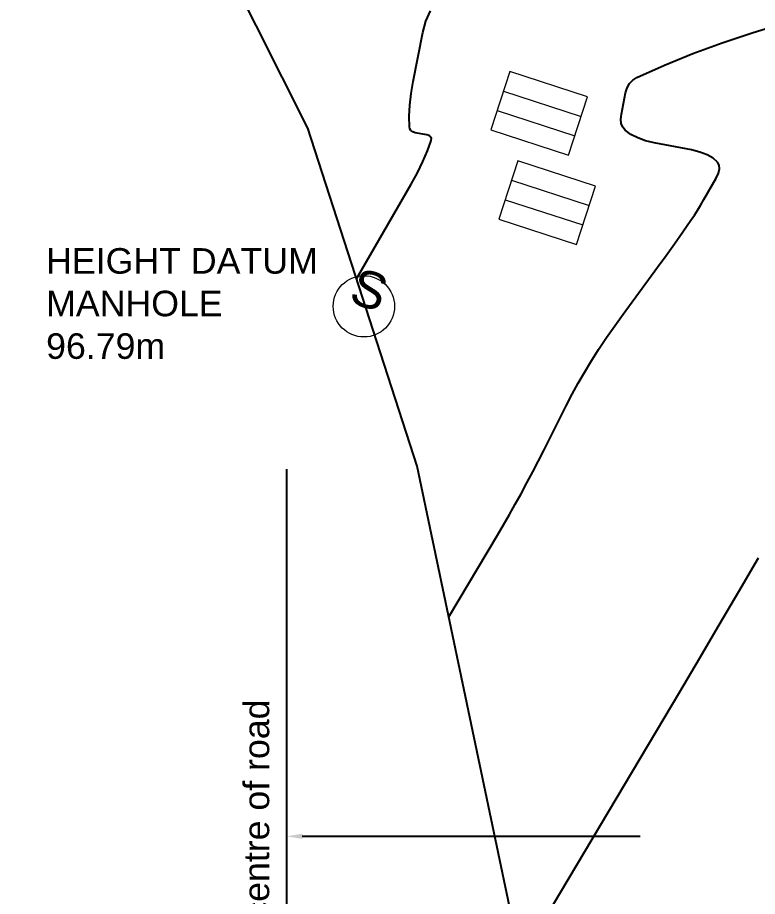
# Model space of a CAD drawing. Header units: metres. Extents: x -23 to 139, y -11 to 42.
# Drawn here: x -10.64 to -3.4, y 15.11 to 23.72 of the extents above; entities that cross this region are included whole.
import ezdxf

# ---------------------------------------------------------------- set-up
doc = ezdxf.new("R2010")
doc.units = ezdxf.units.M
doc.header["$LTSCALE"] = 96
doc.header["$MEASUREMENT"] = 0
doc.linetypes.add('Dash', pattern=[0.225, 0.15, -0.075])
for name, color, linetype, lineweight, true_color in [('01 Site Set - SITE LAYOUT', 7, 'Continuous', 18, 0x000000), ('CAD LAYER Site', 7, 'Continuous', 25, 0x000000), ('Dimensions_ Site 1_200', 7, 'Continuous', 18, 0x000000), ('TER-SITE PLAN TEXT ---   --SITE TEXT', 7, 'Continuous', 25, 0x008000), ('Terrain_ Elevation Data', 9, 'Dash', 25, 0x808080)]:
    doc.layers.add(name, color=color, linetype=linetype, lineweight=lineweight, true_color=true_color)
doc.dimstyles.new('DimensionStyle', dxfattribs={"dimtxt": 40, "dimasz": 150, "dimexe": 10, "dimexo": 3, "dimgap": 1.25, "dimtad": 1, "dimdec": 0, "dimzin": 12, "dimdsep": 46, "dimtxsty": 'Standard', "dimcen": 0.09, "dimadec": 0, "dimazin": 0, "dimtfac": 1, "dimtdec": 4, "dimtofl": 0, "dimtmove": 0, "dimatfit": 3, "dimfxl": 30, "dimfxlon": 1, "dimfrac": 2, "dimtolj": 1, "dimtzin": 0, "dimarcsym": 0})

# ---------------------------------------------------------------- blocks, each defined once
blk = doc.blocks.new('Sump_Copy_1')
at = {"lineweight": 0, "transparency": 33554687}
for p, q in [((2, 3), (-2, 3)), ((-2, 3), (-2, 0)), ((2, 0), (2, 3)), ((-2, 2), (2, 2)), ((-2, 1), (2, 1)), ((-2, 0), (2, 0))]:
    blk.add_line(p, q, dxfattribs=at)
blk = doc.blocks.new('MHSW_Copy_1')
at = {"lineweight": 0, "transparency": 33554687}
blk.add_circle((0, 1.5), 1.5, dxfattribs=at)
at = {"transparency": 33554687, "insert": (0, 3.256), "char_height": 1.8, "attachment_point": 2}
blk.add_mtext('{\\fArial|b0|i0|p34;\\C18;\\H2.51397;\\H0.716x;S}', dxfattribs=at)
blk = doc.blocks.new('*D11')
at = {"layer": 'Defpoints', "color": 0, "transparency": 16777216}
for p in [(1.9958, 15.7031), (-8.0042, 15.4031), (1.9958, 15.4031)]:
    blk.add_point(p, dxfattribs=at)
at = {"layer": 'Dimensions_ Site 1_200', "color": 0, "lineweight": -2, "transparency": 16777216}
for p, q in [((-8.0042, 15.4031), (-8.0042, 15.8031)), ((1.9958, 15.4031), (1.9958, 15.8031)), ((-7.8542, 15.7031), (-4.5495, 15.7031)), ((1.8458, 15.7031), (-1.459, 15.7031))]:
    blk.add_line(p, q, dxfattribs=at)
at = {"layer": 'Dimensions_ Site 1_200', "color": 0, "transparency": 16777216}
for points in [[(-7.8542, 15.7281), (-7.8542, 15.6781), (-8.0042, 15.7031)], [(1.8458, 15.6781), (1.8458, 15.7281), (1.9958, 15.7031)]]:
    blk.add_solid(points, dxfattribs=at)
at = {"layer": 'Dimensions_ Site 1_200', "color": 0, "transparency": 16777216, "insert": (-3.0042, 15.7031), "char_height": 0.4, "attachment_point": 5}
blk.add_mtext('\\A1;10', dxfattribs=at)

msp = doc.modelspace()

# ---------------------------------------------------------------- linework, layer by layer
at = {"layer": 'CAD LAYER Site', "color": 4, "linetype": 'Dash', "true_color": 0x00ffff, "transparency": 33554687}
msp.add_line((-8.0042, 4.8973), (-8.0042, 22.5673), dxfattribs=at)
at = {"layer": 'CAD LAYER Site', "transparency": 33554687}
msp.add_lwpolyline([(-5.2546, -0.3582), (-5.3211, 3.0721), (-5.155, 7.7528), (-5.505, 13.479), (-6.73, 19.3245), (-7.8009, 22.6342), (-9.0624, 25.1468)], dxfattribs=at)
at = {"layer": 'Terrain_ Elevation Data', "transparency": 33554687}
for points in [[(-6.4197, 17.8509), (-5.9439, 18.6505), (-5.885, 18.7505), (-5.8271, 18.8511), (-5.77, 18.9522), (-5.7139, 19.0538), (-5.656, 19.1609), (-5.599, 19.2686), (-5.543, 19.3768), (-5.4879, 19.4855), (-5.2687, 19.9226), (-5.2129, 20.0309), (-5.1547, 20.1377), (-5.0942, 20.243), (-5.0314, 20.3469), (-4.9558, 20.4661), (-4.8779, 20.5837), (-4.7977, 20.7), (-4.7151, 20.8148), (-4.3789, 21.2725), (-4.2956, 21.3869), (-4.2133, 21.5019), (-4.1319, 21.6176), (-4.0515, 21.7339), (-4.0182, 21.7835), (-3.9859, 21.8337), (-3.9546, 21.8846), (-3.9242, 21.9361), (-3.8043, 22.144), (-3.7811, 22.1928), (-3.7714, 22.2353), (-3.7751, 22.2718), (-3.7923, 22.3021), (-3.8359, 22.3409), (-3.8929, 22.3737), (-3.9634, 22.4002), (-4.0473, 22.4206), (-4.411, 22.4902), (-4.4966, 22.5109), (-4.5724, 22.5383), (-4.6382, 22.5724), (-4.694, 22.6133), (-4.7186, 22.6423), (-4.7332, 22.6781), (-4.7378, 22.7206), (-4.7326, 22.7698), (-4.6915, 22.9807), (-4.6769, 23.0293), (-4.6536, 23.0702), (-4.6215, 23.1033), (-4.5807, 23.1285), (-4.3115, 23.25), (-4.0335, 23.3637), (-3.7469, 23.4695), (-3.4514, 23.5676), (-2.2488, 23.9454)], [(-7.3227, 21.1596), (-6.7892, 22.0846), (-6.727, 22.198), (-6.6735, 22.3075), (-6.6288, 22.4129), (-6.5928, 22.5144), (-6.5904, 22.5338), (-6.5967, 22.5491), (-6.6117, 22.5605), (-6.6354, 22.5679), (-6.7483, 22.5895), (-6.773, 22.5971), (-6.791, 22.6094), (-6.8021, 22.6263), (-6.8064, 22.6478), (-6.807, 22.7512), (-6.8007, 22.8592), (-6.7876, 22.9719), (-6.7677, 23.0891), (-6.6744, 23.5687), (-6.6442, 23.6821), (-6.6003, 23.7832)], [(-5.718, 14.501), (-4.1609, 17.1179), (-3.967, 17.4448), (-3.7741, 17.7722), (-3.5821, 18.1001), (-3.3911, 18.4286)]]:
    msp.add_lwpolyline(points, dxfattribs=at)

# ---------------------------------------------------------------- block references
at = {"layer": 'CAD LAYER Site', "linetype": 'Continuous', "lineweight": 0, "transparency": 33554687, "xscale": 0.2, "yscale": 0.2, "rotation": 342.004608344604}
for name, p in [('Sump_Copy_1', (-5.6295, 22.4924)), ('MHSW_Copy_1', (-7.3436, 20.6046))]:
    msp.add_blockref(name, p, dxfattribs=at)
at = {"layer": 'CAD LAYER Site', "transparency": 33554687, "xscale": 0.2, "yscale": 0.2, "rotation": 342.004608344604}
msp.add_blockref('Sump_Copy_1', (-5.5504, 21.6193), dxfattribs=at)

# ---------------------------------------------------------------- texts
at = {"layer": '01 Site Set - SITE LAYOUT', "transparency": 33554687, "insert": (-21.8309, 41.3726), "char_height": 0.45, "width": 15.759774, "attachment_point": 1}
msp.add_mtext('{\\fArial|b0|i0|p34;\\L\\C18;\\H0.698324;\\H0.716x;LEGAL DESCRIPTION\\fArial|b0|i0|p34;\\L\\C18;\\H0.698324;\\H0.716x;\\P\\fArial|b0|i0|p34;\\L\\C18;\\H0.698324;\\H0.716x;\\P\\fArial|b0|i0|p34;\\C18;\\H0.558659;\\H0.716x;SITE ADDRESS:7 Tirinui Crescent\\fArial|b0|i0|p34;\\C18;\\H0.558659;\\H0.716x;\\P\\fArial|b0|i0|p34;\\C18;\\H0.558659;\\H0.716x;LOT & D.P: 244 10622\\fArial|b0|i0|p34;\\C18;\\H0.558659;\\H0.716x;\\P\\fArial|b0|i0|p34;\\C18;\\H0.558659;\\H0.716x;TERRITORIAL AUTHORITY: Thames Coromandel DC\\fArial|b0|i0|p34;\\C18;\\H0.558659;\\H0.716x;\\P\\fArial|b0|i0|p34;\\C18;\\H0.558659;\\H0.716x;ZONE:    Coastal Living\\fArial|b0|i0|p34;\\C18;\\H0.558659;\\H0.716x;\\P\\fArial|b0|i0|p34;\\C18;\\H0.558659;\\H0.716x;\\P\\fArial|b0|i0|p34;\\L\\C18;\\H0.698324;\\H0.716x;AREA INFORMATION \\fArial|b0|i0|p34;\\L\\C18;\\H0.698324;\\H0.716x;\\P\\fArial|b0|i0|p34;\\L\\C18;\\H0.698324;\\H0.716x;\\P\\fArial|b0|i0|p34;\\C18;\\H0.558659;\\H0.716x;HOUSE AREA: 133.25m²\\fArial|b0|i0|p34;\\C18;\\H0.558659;\\H0.716x;\\P\\fArial|b0|i0|p34;\\C18;\\H0.558659;\\H0.716x;GARAGE AREA: 16.89m²\\fArial|b0|i0|p34;\\C18;\\H0.558659;\\H0.716x;\\P\\fArial|b0|i0|p34;\\C18;\\H0.558659;\\H0.716x;TOTAL AREA: 150.14m²\\fArial|b0|i0|p34;\\C18;\\H0.558659;\\H0.716x;\\P\\fArial|b0|i0|p34;\\C18;\\H0.558659;\\H0.716x;\\P\\fArial|b0|i0|p34;\\C18;\\H0.558659;\\H0.716x;SITE AREA: 809.42m²\\fArial|b0|i0|p34;\\C18;\\H0.558659;\\H0.716x;\\P\\fArial|b0|i0|p34;\\C18;\\H0.558659;\\H0.716x;SITE COVERAGE: 18.5% \\fArial|b0|i0|p34;\\C18;\\H0.558659;\\H0.716x;\\P\\fArial|b0|i0|p34;\\C18;\\H0.558659;\\H0.716x;\\P\\fArial|b0|i0|p34;\\L\\C18;\\H0.698324;\\H0.716x;SITE ZONE INFORMATION\\fArial|b0|i0|p34;\\L\\C18;\\H0.698324;\\H0.716x;\\P\\fArial|b0|i0|p34;\\L\\C18;\\H0.698324;\\H0.716x;\\P\\fArial|b0|i0|p34;\\C18;\\H0.558659;\\H0.716x;EARTHQUAKE ZONE: 1\\fArial|b0|i0|p34;\\C18;\\H0.558659;\\H0.716x;\\P\\fArial|b0|i0|p34;\\C18;\\H0.558659;\\H0.716x;EXPOSURE ZONE: D\\fArial|b0|i0|p34;\\C18;\\H0.558659;\\H0.716x;\\P\\fArial|b0|i0|p34;\\C18;\\H0.558659;\\H0.716x;CLIMATE ZONE: 1\\fArial|b0|i0|p34;\\C18;\\H0.558659;\\H0.716x;\\P\\fArial|b0|i0|p34;\\C18;\\H0.558659;\\H0.716x;WIND REGION: A\\fArial|b0|i0|p34;\\C18;\\H0.558659;\\H0.716x;\\P\\fArial|b0|i0|p34;\\C18;\\H0.558659;\\H0.716x;RAINFALL INTENSITY: 140\\fArial|b0|i0|p34;\\C18;\\H0.558659;\\H0.716x;\\P\\fArial|b0|i0|p34;\\C18;\\H0.558659;\\H0.716x;WINDZONE:  Extra High\\fArial|b0|i0|p34;\\C18;\\H0.558659;\\H0.716x;\\P\\fArial|b0|i0|p34;\\C18;\\H0.558659;\\H0.716x;\\P\\fArial|b0|i0|p34;\\L\\C18;\\H0.558659;\\H0.716x;Determination of Wind Zone\\fArial|b0|i0|p34;\\L\\C18;\\H0.558659;\\H0.716x;\\P\\fArial|b0|i0|p34;\\L\\C18;\\H0.558659;\\H0.716x;by Engineer}', dxfattribs=at)
at = {"layer": 'CAD LAYER Site', "transparency": 33554687, "insert": (-10.3595, 21.4594), "char_height": 0.25, "width": 2.630208, "attachment_point": 1}
msp.add_mtext('{\\fArial|b0|i0|p34;\\C18;\\H0.349162;\\H0.716x;HEIGHT DATUM\\fArial|b0|i0|p34;\\C18;\\H0.349162;\\H0.716x;\\P\\fArial|b0|i0|p34;\\C18;\\H0.349162;\\H0.716x;MANHOLE\\fArial|b0|i0|p34;\\C18;\\H0.349162;\\H0.716x;\\P\\fArial|b0|i0|p34;\\C18;\\H0.349162;\\H0.716x;96.79m}', dxfattribs=at)
at = {"layer": 'TER-SITE PLAN TEXT ---   --SITE TEXT', "transparency": 33554687, "insert": (-8.4273, 9.7246), "char_height": 0.25, "width": 7.458567, "attachment_point": 1, "rotation": 90}
msp.add_mtext('{\\fArial|b0|i0|p34;\\C18;\\H0.349162;\\H0.716x;Building line restriction 10m from centre of road\\fArial|b0|i0|p34;\\C18;\\H0.349162;\\H0.716x;\\P\\fArial|b0|i0|p34;\\C18;\\H0.349162;\\H0.716x;Taken from 1966 consent notice}', dxfattribs=at)

# ---------------------------------------------------------------- dimensions: what is measured, and where the dimension line sits
at = {"layer": 'Dimensions_ Site 1_200', "transparency": 33554687}
dim = msp.add_linear_dim(base=(1.9958, 15.7031), p1=(-8.0042, 15.4031), p2=(1.9958, 15.4031), angle=0, dimstyle='DimensionStyle', override={"dimtxt": 0.4, "dimasz": 0.15, "dimexe": 0.1, "dimexo": 0, "dimtmove": 2}, dxfattribs=at)
dim.commit()
dim.dimension.update_dxf_attribs({"geometry": '*D11', "text_midpoint": (-3.0042, 15.7031), "dimtype": 161})

doc.saveas('drawing.dxf')
